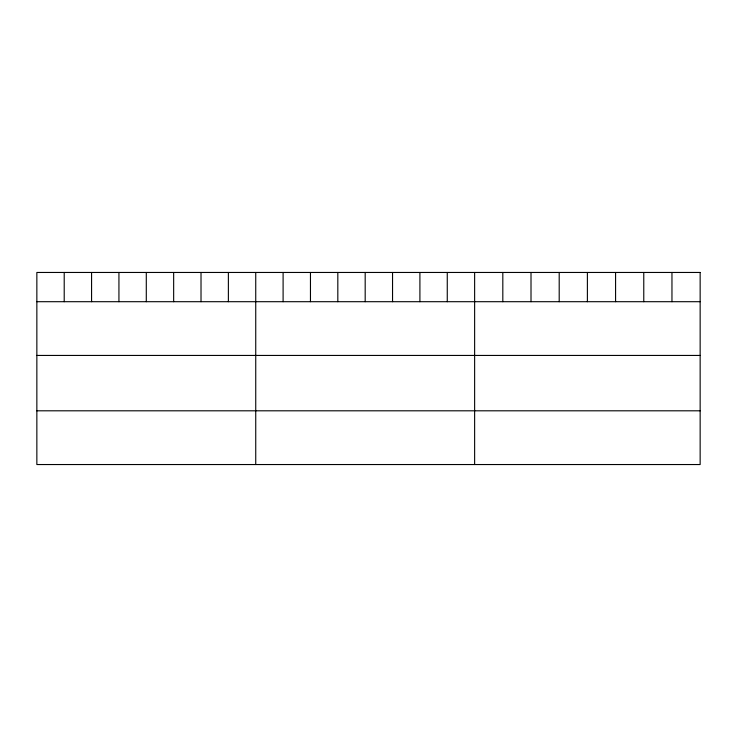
<?xml version="1.0" encoding="UTF-8"?>
<svg xmlns="http://www.w3.org/2000/svg" width="737" height="737" viewBox="0 0 737 737"><rect width="100%" height="100%" fill="white"/><g stroke="black" fill="none" stroke-linecap="round" stroke-linejoin="round"><path stroke-width="1.11" d="M36.85 301.7L700.15 301.7M36.85 355.437L700.15 355.437M36.85 410.804L700.15 410.804M671.96 272.46L671.96 301.7M643.769 272.46L643.769 301.7M615.579 272.46L615.579 301.7M587.389 272.46L587.389 301.7M559.199 272.46L559.199 301.7M531.009 272.46L531.009 301.7M502.818 272.46L502.818 301.7M474.628 272.46L474.628 464.54M447.267 272.46L447.267 301.7M419.906 272.46L419.906 301.7M392.545 272.46L392.545 301.7M365.183 272.46L365.183 301.7M337.822 272.46L337.822 301.7M310.461 272.46L310.461 301.7M283.1 272.46L283.1 301.7M255.739 272.46L255.739 464.54M228.378 272.46L228.378 301.7M201.017 272.46L201.017 301.7M173.656 272.46L173.656 301.7M146.294 272.46L146.294 301.7M118.933 272.46L118.933 301.7M91.572 272.46L91.572 301.7M64.211 272.46L64.211 301.7M700.15 272.46L36.85 272.46L36.85 464.54L700.15 464.54L700.15 272.46"/></g></svg>
